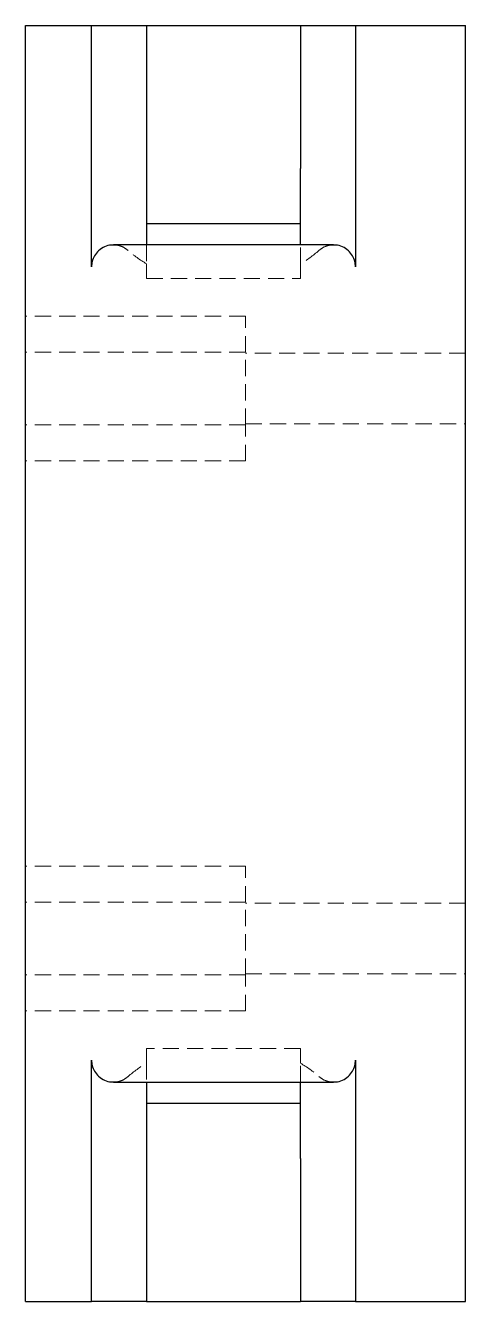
# Model space of a CAD drawing. Header units: millimetres. Extents: x 74 to 240, y 7 to 175.
# Drawn here: x 205.8 to 240.2, y 7 to 107 of the extents above.
import ezdxf

# ---------------------------------------------------------------- set-up
doc = ezdxf.new("R2010")
doc.units = ezdxf.units.MM
doc.linetypes.add('HIDDEN', pattern=[1.905, 1.27, -0.635])

msp = doc.modelspace()

# ---------------------------------------------------------------- linework, layer by layer
at = {"color": 7, "linetype": 'Continuous', "lineweight": 25}
for p, q in [((205.76, 7), (205.76, 107)), ((205.76, 107), (210.93, 107)), ((210.93, 88.08), (210.93, 107)), ((210.93, 107), (215.24, 107)), ((215.24, 107), (215.24, 95.79)), ((215.24, 107), (227.31, 107)), ((227.31, 107), (231.62, 107)), ((227.31, 107), (227.31, 95.79)), ((231.62, 107), (231.62, 88.08)), ((231.62, 107), (240.24, 107)), ((240.24, 7), (240.24, 107)), ((215.24, 95.79), (215.24, 89.81)), ((227.31, 89.81), (227.31, 95.79)), ((215.24, 91.48), (227.31, 91.48)), ((229.9, 89.81), (212.65, 89.81)), ((210.93, 7), (210.93, 25.92)), ((231.62, 25.92), (231.62, 7)), ((212.65, 24.19), (229.9, 24.19)), ((215.24, 24.19), (215.24, 18.21)), ((227.31, 18.21), (227.31, 24.19)), ((227.31, 22.52), (215.24, 22.52)), ((215.24, 18.21), (215.24, 7)), ((227.31, 18.21), (227.31, 7)), ((205.76, 7), (210.93, 7)), ((215.24, 7), (210.93, 7)), ((215.24, 7), (227.31, 7)), ((231.62, 7), (227.31, 7)), ((231.62, 7), (240.24, 7))]:
    msp.add_line(p, q, dxfattribs=at)
at = {"color": 7, "linetype": 'HIDDEN', "lineweight": 18}
for p, q in [((215.24, 89.81), (215.24, 88.33)), ((227.31, 88.33), (227.31, 89.81)), ((215.24, 88.33), (215.24, 87.17)), ((227.31, 88.33), (227.31, 87.17)), ((215.24, 87.17), (227.31, 87.17)), ((223, 84.23), (205.76, 84.23)), ((223, 81.39), (223, 84.23)), ((223, 81.39), (205.76, 81.39)), ((223, 75.71), (223, 81.39)), ((240.24, 81.31), (223, 81.31)), ((223, 75.71), (205.76, 75.71)), ((223, 75.79), (240.24, 75.79)), ((223, 72.88), (223, 75.71)), ((223, 72.88), (205.76, 72.88)), ((223, 41.12), (205.76, 41.12)), ((223, 38.29), (223, 41.12)), ((223, 38.29), (205.76, 38.29)), ((223, 32.61), (223, 38.29)), ((240.24, 38.21), (223, 38.21)), ((223, 32.61), (205.76, 32.61)), ((223, 32.69), (240.24, 32.69)), ((223, 29.77), (223, 32.61)), ((223, 29.77), (205.76, 29.77)), ((215.24, 26.83), (215.24, 25.67)), ((227.31, 26.83), (215.24, 26.83)), ((227.31, 26.83), (227.31, 25.67)), ((215.24, 25.67), (215.24, 24.19)), ((227.31, 24.19), (227.31, 25.67))]:
    msp.add_line(p, q, dxfattribs=at)
at = {"color": 7, "linetype": 'Continuous', "lineweight": 25}
for points, knots in [([(212.65, 89.79), (212.6, 89.79), (212.36, 89.81), (211.96, 89.68), (211.5, 89.4), (211.16, 88.99), (210.96, 88.54), (210.94, 88.22), (210.93, 88.08)], [0, 0, 0, 0, 0.07326, 0.30708, 0.5262, 0.71488, 0.8705, 1, 1, 1, 1]), ([(231.62, 88.08), (231.61, 88.22), (231.59, 88.54), (231.39, 88.99), (231.05, 89.4), (230.6, 89.68), (230.19, 89.81), (229.95, 89.79), (229.9, 89.79)], [0, 0, 0, 0, 0.1295, 0.28512, 0.4738, 0.69292, 0.92674, 1, 1, 1, 1]), ([(210.93, 25.92), (210.94, 25.78), (210.96, 25.46), (211.16, 25.01), (211.5, 24.6), (211.96, 24.32), (212.36, 24.19), (212.6, 24.21), (212.65, 24.21)], [0, 0, 0, 0, 0.1295, 0.28512, 0.4738, 0.69292, 0.92674, 1, 1, 1, 1]), ([(229.9, 24.21), (229.95, 24.21), (230.19, 24.19), (230.6, 24.32), (231.05, 24.6), (231.39, 25.01), (231.59, 25.46), (231.61, 25.78), (231.62, 25.92)], [0, 0, 0, 0, 0.073258, 0.307075, 0.526201, 0.71488, 0.870504, 1, 1, 1, 1])]:
    msp.add_open_spline(points, degree=3, knots=knots, dxfattribs=at)
at = {"color": 7, "linetype": 'HIDDEN', "lineweight": 18}
for points, knots in [([(213.8, 89.37), (213.69, 89.45), (213.44, 89.64), (213.05, 89.79), (212.77, 89.79), (212.65, 89.79)], [0, 0, 0, 0, 0.32037, 0.70575, 1, 1, 1, 1]), ([(229.9, 89.79), (229.78, 89.79), (229.51, 89.79), (229.11, 89.64), (228.86, 89.45), (228.75, 89.37)], [0, 0, 0, 0, 0.29425, 0.67963, 1, 1, 1, 1]), ([(212.65, 24.21), (212.77, 24.21), (213.05, 24.21), (213.44, 24.36), (213.69, 24.55), (213.8, 24.63)], [0, 0, 0, 0, 0.29425, 0.67963, 1, 1, 1, 1]), ([(228.75, 24.63), (228.86, 24.55), (229.11, 24.36), (229.51, 24.21), (229.78, 24.21), (229.9, 24.21)], [0, 0, 0, 0, 0.32037, 0.70575, 1, 1, 1, 1])]:
    msp.add_open_spline(points, degree=3, knots=knots, dxfattribs=at)
for points in [[(215.24, 88.33), (214.73, 88.62), (214.25, 88.97), (213.8, 89.37)], [(228.75, 89.37), (228.31, 88.97), (227.82, 88.62), (227.31, 88.33)], [(213.8, 24.63), (214.25, 25.03), (214.73, 25.38), (215.24, 25.67)], [(227.31, 25.67), (227.82, 25.38), (228.31, 25.03), (228.75, 24.63)]]:
    msp.add_open_spline(points, degree=3, dxfattribs=at)

doc.saveas('drawing.dxf')
